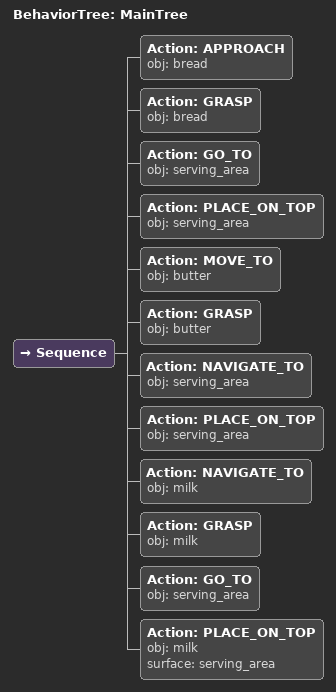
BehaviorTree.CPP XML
<root main_tree_to_execute="MainTree">
  <BehaviorTree ID="MainTree">
    <Sequence>
      <!-- Approach bread -->
      <Action ID="APPROACH" obj="bread" />
      <!-- Grasp bread -->
      <Action ID="GRASP" obj="bread" />
      <!-- Go to serving_area -->
      <Action ID="GO_TO" obj="serving_area" />
      <!-- Place on serving_area -->
      <Action ID="PLACE_ON_TOP" obj="serving_area" />
      <!-- Move to butter -->
      <Action ID="MOVE_TO" obj="butter" />
      <!-- Grasp butter -->
      <Action ID="GRASP" obj="butter" />
      <!-- Navigate to serving_area -->
      <Action ID="NAVIGATE_TO" obj="serving_area" />
      <!-- Place on serving_area -->
      <Action ID="PLACE_ON_TOP" obj="serving_area" />
      <!-- Navigate to milk -->
      <Action ID="NAVIGATE_TO" obj="milk" />
      <!-- Grasp milk -->
      <Action ID="GRASP" obj="milk" />
      <!-- Go to serving_area -->
      <Action ID="GO_TO" obj="serving_area" />
      <!-- Place milk on serving_area -->
      <Action ID="PLACE_ON_TOP" obj="milk" surface="serving_area" />
    </Sequence>
  </BehaviorTree>
</root>
